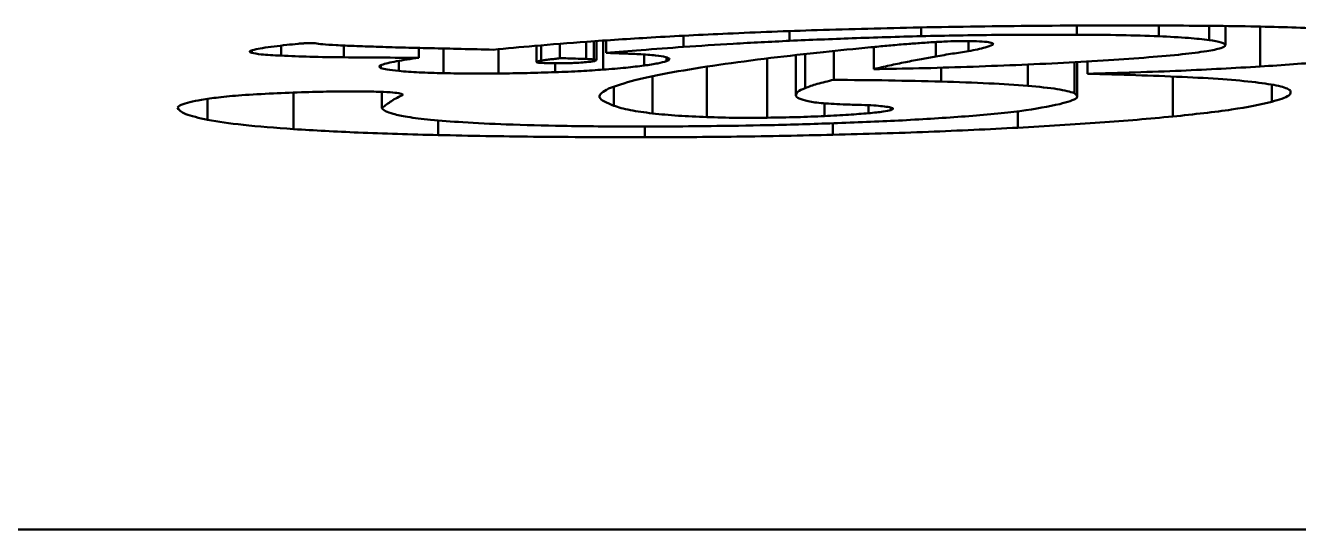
# Model space of a CAD drawing. Header units: inches. Extents: x 0.5 to 16.8, y 0.4 to 9.6.
# Drawn here: x 5.6736 to 5.8355, y 2.1155 to 2.1796 of the extents above; entities that cross this region are included whole.
import ezdxf

# ---------------------------------------------------------------- set-up
doc = ezdxf.new("R2010")
doc.units = ezdxf.units.IN
doc.header["$LTSCALE"] = 0.75
doc.header["$MEASUREMENT"] = 0
doc.layers.add('Visible', color=7, linetype='Continuous', lineweight=50)

msp = doc.modelspace()

# ---------------------------------------------------------------- linework, layer by layer
at = {"layer": 'Visible'}
for p, q in [((5.7875, 2.17825, -0.566), (5.7875, 2.17936, -0.56609)), ((5.80728, 2.17844, -0.56365), (5.80728, 2.1796, -0.56374)), ((5.81772, 2.17824, -0.5661), (5.81772, 2.1796, -0.56621)), ((5.82411, 2.17776, -0.57189), (5.82411, 2.17957, -0.57204)), ((5.82618, 2.17709, -0.57983), (5.82618, 2.17955, -0.58004)), ((5.83061, 2.17439, -0.6123), (5.83061, 2.17947, -0.61272)), ((5.74488, 2.17535, -0.60072), (5.74488, 2.17754, -0.6009)), ((5.74586, 2.17529, -0.60151), (5.74586, 2.17761, -0.6017)), ((5.74622, 2.17522, -0.60235), (5.74622, 2.17763, -0.60255)), ((5.74705, 2.174, -0.61701), (5.74705, 2.17769, -0.61731)), ((5.74744, 2.17612, -0.5915), (5.74744, 2.17771, -0.59164)), ((5.75728, 2.17688, -0.58238), (5.75728, 2.17831, -0.5825)), ((5.77077, 2.17766, -0.57306), (5.77077, 2.1789, -0.57317)), ((5.78937, 2.17568, -0.5968), (5.78937, 2.17751, -0.59695)), ((5.7935, 2.17635, -0.58876), (5.7935, 2.17762, -0.58886)), ((5.70236, 2.17612, -0.5915), (5.70236, 2.17644, -0.59153)), ((5.7061, 2.17578, -0.59562), (5.7061, 2.17705, -0.59573)), ((5.70827, 2.17728, -0.57757), (5.70846, 2.17731, -0.57718)), ((5.70964, 2.17736, -0.57659), (5.71004, 2.17736, -0.57659)), ((5.71407, 2.17556, -0.59827), (5.71407, 2.17706, -0.5984)), ((5.72362, 2.1755, -0.59896), (5.72362, 2.17675, -0.59906)), ((5.72677, 2.17354, -0.6225), (5.72677, 2.17668, -0.62276)), ((5.73376, 2.17351, -0.62289), (5.73376, 2.1766, -0.62315)), ((5.73858, 2.17497, -0.60533), (5.73858, 2.17704, -0.60551)), ((5.73917, 2.17514, -0.60327), (5.73917, 2.17709, -0.60344)), ((5.74153, 2.17545, -0.59955), (5.74153, 2.17728, -0.5997)), ((5.75226, 2.17451, -0.61083), (5.75226, 2.17593, -0.61094)), ((5.77273, 2.17165, -0.64516), (5.77273, 2.17597, -0.64552)), ((5.77638, 2.1727, -0.6325), (5.77638, 2.17637, -0.63281)), ((5.78149, 2.17406, -0.61622), (5.78149, 2.17688, -0.61646)), ((5.79655, 2.17714, -0.57934), (5.79655, 2.17735, -0.57936)), ((5.7188, 2.17419, -0.61465), (5.7188, 2.17456, -0.61468)), ((5.72106, 2.17383, -0.61897), (5.72106, 2.17511, -0.61907)), ((5.74094, 2.17367, -0.62093), (5.74094, 2.1748, -0.62102)), ((5.75512, 2.17508, -0.60406), (5.75512, 2.17555, -0.6041)), ((5.76023, 2.16796, -0.68949), (5.76023, 2.17438, -0.69003)), ((5.76791, 2.16788, -0.69037), (5.76791, 2.17541, -0.691)), ((5.77155, 2.17071, -0.65644), (5.77155, 2.17584, -0.65686)), ((5.79006, 2.17248, -0.63525), (5.79006, 2.17424, -0.6354)), ((5.80108, 2.17194, -0.64172), (5.80108, 2.17464, -0.64195)), ((5.80699, 2.17101, -0.65281), (5.80699, 2.17494, -0.65313)), ((5.80734, 2.17055, -0.65837), (5.80734, 2.17496, -0.65874)), ((5.80866, 2.17346, -0.62348), (5.80866, 2.17503, -0.62361)), ((5.75335, 2.16842, -0.6839), (5.75335, 2.17315, -0.68429)), ((5.81949, 2.16803, -0.68861), (5.81949, 2.17312, -0.68903)), ((5.70768, 2.16643, -0.70783), (5.70768, 2.17108, -0.70822)), ((5.7189, 2.16909, -0.67586), (5.7189, 2.17117, -0.67603)), ((5.74842, 2.1694, -0.67213), (5.74842, 2.17182, -0.67233)), ((5.83209, 2.16991, -0.66605), (5.83209, 2.17209, -0.66623)), ((5.69675, 2.16761, -0.69361), (5.69675, 2.17028, -0.69383)), ((5.72146, 2.17071, -0.65644), (5.72146, 2.1709, -0.65645)), ((5.7752, 2.16809, -0.68792), (5.7752, 2.1697, -0.68806)), ((5.78081, 2.16845, -0.68351), (5.78081, 2.16947, -0.68359)), ((5.78366, 2.16886, -0.6786), (5.78366, 2.16917, -0.67863)), ((5.7998, 2.16661, -0.70567), (5.7998, 2.16869, -0.70585)), ((5.72608, 2.16567, -0.71695), (5.72608, 2.16754, -0.71711)), ((5.75098, 2.16675, -0.70391), (5.75236, 2.16675, -0.70391)), ((5.75236, 2.1654, -0.72019), (5.75236, 2.16675, -0.7203)), ((5.77628, 2.16571, -0.71646), (5.77628, 2.16717, -0.71659)), ((4.97357, 2.11551, -1.3189), (6.2529, 2.11551, -1.3189))]:
    msp.add_line(p, q, dxfattribs=at)
for points, knots in [([(5.76289, 2.17858, -0.56198), (5.76664, 2.17874, -0.56012), (5.77447, 2.17906, -0.55623), (5.7829, 2.17926, -0.55389), (5.7873, 2.17936, -0.55266)], [0, 0, 0, 0, 0.1271841, 0.2661063, 0.2661063, 0.2661063, 0.2661063]), ([(5.7873, 2.17936, -0.55266), (5.79222, 2.17944, -0.55166), (5.80257, 2.17962, -0.54955), (5.81314, 2.17961, -0.54966), (5.8187, 2.1796, -0.54972)], [0, 0, 0, 0, 0.1523985, 0.3212083, 0.3212083, 0.3212083, 0.3212083]), ([(5.8187, 2.1796, -0.54972), (5.82256, 2.17958, -0.54995), (5.82966, 2.17955, -0.55036), (5.83612, 2.17931, -0.55329), (5.83907, 2.17919, -0.55462)], [0, 0, 0, 0, 0.116655, 0.2145672, 0.2145672, 0.2145672, 0.2145672]), ([(5.73307, 2.17653, -0.5866), (5.73479, 2.17669, -0.58464), (5.73853, 2.17705, -0.58037), (5.74271, 2.17737, -0.57652), (5.74498, 2.17754, -0.57444)], [0, 0, 0, 0, 0.079477, 0.1733655, 0.1733655, 0.1733655, 0.1733655]), ([(5.74498, 2.17754, -0.57444), (5.74765, 2.17773, -0.57221), (5.75325, 2.17812, -0.56753), (5.75958, 2.17842, -0.56389), (5.76289, 2.17858, -0.56198)], [0, 0, 0, 0, 0.1058868, 0.2223022, 0.2223022, 0.2223022, 0.2223022]), ([(5.77077, 2.17766, -0.57306), (5.76834, 2.17754, -0.5745), (5.76363, 2.17731, -0.5773), (5.75936, 2.17702, -0.58072), (5.75728, 2.17688, -0.58238)], [0, 0, 0, 0, 0.0859393, 0.1668938, 0.1668938, 0.1668938, 0.1668938]), ([(5.7875, 2.17825, -0.566), (5.78454, 2.17817, -0.56696), (5.77877, 2.17801, -0.56885), (5.77339, 2.17777, -0.57168), (5.77077, 2.17766, -0.57306)], [0, 0, 0, 0, 0.0945782, 0.1849163, 0.1849163, 0.1849163, 0.1849163]), ([(5.78524, 2.17722, -0.57836), (5.78583, 2.17726, -0.57778), (5.78702, 2.17736, -0.57664), (5.78833, 2.17744, -0.57563), (5.78898, 2.17749, -0.57512)], [0, 0, 0, 0, 0.02529441, 0.05036039, 0.05036039, 0.05036039, 0.05036039]), ([(5.80728, 2.17844, -0.56365), (5.80384, 2.17844, -0.56363), (5.79715, 2.17845, -0.56361), (5.79066, 2.17831, -0.56522), (5.7875, 2.17825, -0.566)], [0, 0, 0, 0, 0.1043271, 0.2031225, 0.2031225, 0.2031225, 0.2031225]), ([(5.78898, 2.17749, -0.57512), (5.78958, 2.17752, -0.57469), (5.79066, 2.17759, -0.57392), (5.79195, 2.17761, -0.5736), (5.79252, 2.17763, -0.57346)], [0, 0, 0, 0, 0.02233974, 0.04013213, 0.04013213, 0.04013213, 0.04013213]), ([(5.79252, 2.17763, -0.57346), (5.79323, 2.17763, -0.57344), (5.79456, 2.17763, -0.57341), (5.79545, 2.17755, -0.57438), (5.79586, 2.17751, -0.57483)], [0, 0, 0, 0, 0.02065206, 0.03838597, 0.03838597, 0.03838597, 0.03838597]), ([(5.79586, 2.17751, -0.57483), (5.79613, 2.17746, -0.57543), (5.79677, 2.17734, -0.57686), (5.79663, 2.17721, -0.57843), (5.79655, 2.17714, -0.57934)], [0, 0, 0, 0, 0.01969302, 0.04719413, 0.04719413, 0.04719413, 0.04719413]), ([(5.81772, 2.17824, -0.5661), (5.81615, 2.17829, -0.56543), (5.81281, 2.17841, -0.56402), (5.8092, 2.17843, -0.56377), (5.80728, 2.17844, -0.56365)], [0, 0, 0, 0, 0.0516461, 0.1096012, 0.1096012, 0.1096012, 0.1096012]), ([(5.82411, 2.17776, -0.57189), (5.8233, 2.17785, -0.57075), (5.82159, 2.17805, -0.56836), (5.81905, 2.17817, -0.56687), (5.81772, 2.17824, -0.5661)], [0, 0, 0, 0, 0.04228599, 0.08867736, 0.08867736, 0.08867736, 0.08867736]), ([(5.82618, 2.17709, -0.57983), (5.8261, 2.17721, -0.57841), (5.82595, 2.17745, -0.57562), (5.82472, 2.17765, -0.57311), (5.82411, 2.17776, -0.57189)], [0, 0, 0, 0, 0.04307113, 0.08443685, 0.08443685, 0.08443685, 0.08443685]), ([(5.70236, 2.17612, -0.5915), (5.70223, 2.17619, -0.5907), (5.70196, 2.17633, -0.58904), (5.70242, 2.17646, -0.58743), (5.70266, 2.17653, -0.5866)], [0, 0, 0, 0, 0.02460316, 0.05063802, 0.05063802, 0.05063802, 0.05063802]), ([(5.7061, 2.17578, -0.59562), (5.70517, 2.17582, -0.59506), (5.7035, 2.17591, -0.59405), (5.70271, 2.17606, -0.59229), (5.70236, 2.17612, -0.5915)], [0, 0, 0, 0, 0.03210127, 0.05784018, 0.05784018, 0.05784018, 0.05784018]), ([(5.70266, 2.17653, -0.5866), (5.70299, 2.1766, -0.58574), (5.70368, 2.17675, -0.58399), (5.70469, 2.17688, -0.58241), (5.70522, 2.17695, -0.5816)], [0, 0, 0, 0, 0.02800095, 0.05737058, 0.05737058, 0.05737058, 0.05737058]), ([(5.70522, 2.17695, -0.5816), (5.70574, 2.17701, -0.58084), (5.7067, 2.17713, -0.57946), (5.70777, 2.17723, -0.57817), (5.70827, 2.17728, -0.57757)], [0, 0, 0, 0, 0.02795763, 0.05142304, 0.05142304, 0.05142304, 0.05142304]), ([(5.70846, 2.17731, -0.57718), (5.70858, 2.17732, -0.57712), (5.70879, 2.17733, -0.57701), (5.70897, 2.17734, -0.57686), (5.70905, 2.17735, -0.57679)], [0, 0, 0, 0, 0.004031103, 0.007232694, 0.007232694, 0.007232694, 0.007232694]), ([(5.70905, 2.17735, -0.57679), (5.70913, 2.17735, -0.57673), (5.70931, 2.17736, -0.57661), (5.70953, 2.17736, -0.5766), (5.70964, 2.17736, -0.57659)], [0, 0, 0, 0, 0.002915561, 0.006451083, 0.006451083, 0.006451083, 0.006451083]), ([(5.71004, 2.17736, -0.57659), (5.71009, 2.17736, -0.57659), (5.71018, 2.17736, -0.57659), (5.71022, 2.17736, -0.57666), (5.71023, 2.17736, -0.57669)], [0, 0, 0, 0, 0.00152082, 0.00242235, 0.00242235, 0.00242235, 0.00242235]), ([(5.71023, 2.17736, -0.57669), (5.71025, 2.17735, -0.57672), (5.71029, 2.17735, -0.5768), (5.71038, 2.17735, -0.57679), (5.71043, 2.17735, -0.57679)], [0, 0, 0, 0, 0.000901529, 0.002421879, 0.002421879, 0.002421879, 0.002421879]), ([(5.71043, 2.17735, -0.57679), (5.71072, 2.1773, -0.57732), (5.71136, 2.17721, -0.57849), (5.71247, 2.17714, -0.57923), (5.71309, 2.17711, -0.57963)], [0, 0, 0, 0, 0.0181003, 0.04015992, 0.04015992, 0.04015992, 0.04015992]), ([(5.71309, 2.17711, -0.57963), (5.71385, 2.17707, -0.58007), (5.7155, 2.177, -0.581), (5.71726, 2.17694, -0.58171), (5.71821, 2.17691, -0.58209)], [0, 0, 0, 0, 0.02673595, 0.05775717, 0.05775717, 0.05775717, 0.05775717]), ([(5.71821, 2.17691, -0.58209), (5.71929, 2.17687, -0.58248), (5.72156, 2.1768, -0.58332), (5.72388, 2.17675, -0.58399), (5.7251, 2.17672, -0.58434)], [0, 0, 0, 0, 0.03502946, 0.07370212, 0.07370212, 0.07370212, 0.07370212]), ([(5.7251, 2.17672, -0.58434), (5.7264, 2.17669, -0.58471), (5.72906, 2.17663, -0.58546), (5.73172, 2.17656, -0.58621), (5.73307, 2.17653, -0.5866)], [0, 0, 0, 0, 0.04131142, 0.08420203, 0.08420203, 0.08420203, 0.08420203]), ([(5.75728, 2.17688, -0.58238), (5.75545, 2.17675, -0.58395), (5.75206, 2.17651, -0.58687), (5.7489, 2.17624, -0.59004), (5.74744, 2.17612, -0.5915)], [0, 0, 0, 0, 0.0734956, 0.1366072, 0.1366072, 0.1366072, 0.1366072]), ([(5.74744, 2.17612, -0.5915), (5.74782, 2.17611, -0.59164), (5.74856, 2.17609, -0.59189), (5.74926, 2.17606, -0.59222), (5.74961, 2.17605, -0.59239)], [0, 0, 0, 0, 0.01226052, 0.0237849, 0.0237849, 0.0237849, 0.0237849]), ([(5.74961, 2.17605, -0.59239), (5.74993, 2.17603, -0.59254), (5.75058, 2.17601, -0.59286), (5.75124, 2.17599, -0.59313), (5.75157, 2.17597, -0.59327)], [0, 0, 0, 0, 0.01107058, 0.02193646, 0.02193646, 0.02193646, 0.02193646]), ([(5.75157, 2.17597, -0.59327), (5.75236, 2.17592, -0.5939), (5.7539, 2.17582, -0.59514), (5.75465, 2.17567, -0.59697), (5.75502, 2.17559, -0.59788)], [0, 0, 0, 0, 0.03006033, 0.05946473, 0.05946473, 0.05946473, 0.05946473]), ([(5.7684, 2.17548, -0.59925), (5.77058, 2.17573, -0.5962), (5.77461, 2.1762, -0.59058), (5.77906, 2.17664, -0.58529), (5.7811, 2.17684, -0.58287)], [0, 0, 0, 0, 0.1144558, 0.2110948, 0.2110948, 0.2110948, 0.2110948]), ([(5.7811, 2.17684, -0.58287), (5.78177, 2.17691, -0.5821), (5.78309, 2.17703, -0.58054), (5.78452, 2.17716, -0.57909), (5.78524, 2.17722, -0.57836)], [0, 0, 0, 0, 0.03118503, 0.06230586, 0.06230586, 0.06230586, 0.06230586]), ([(5.7935, 2.17635, -0.58876), (5.79283, 2.17624, -0.59005), (5.79143, 2.17602, -0.59272), (5.79007, 2.1758, -0.59541), (5.78937, 2.17568, -0.5968)], [0, 0, 0, 0, 0.04450289, 0.09213173, 0.09213173, 0.09213173, 0.09213173]), ([(5.79655, 2.17714, -0.57934), (5.79629, 2.17703, -0.58066), (5.79563, 2.17675, -0.58391), (5.7943, 2.1765, -0.58695), (5.7935, 2.17635, -0.58876)], [0, 0, 0, 0, 0.0410556, 0.1011311, 0.1011311, 0.1011311, 0.1011311]), ([(5.81644, 2.17556, -0.59827), (5.81793, 2.17568, -0.59676), (5.82077, 2.17592, -0.59389), (5.82284, 2.17621, -0.59041), (5.82382, 2.17635, -0.58876)], [0, 0, 0, 0, 0.0644254, 0.1230224, 0.1230224, 0.1230224, 0.1230224]), ([(5.82382, 2.17635, -0.58876), (5.82451, 2.17647, -0.58729), (5.82583, 2.17671, -0.58445), (5.82607, 2.17697, -0.58133), (5.82618, 2.17709, -0.57983)], [0, 0, 0, 0, 0.04916352, 0.0948097, 0.0948097, 0.0948097, 0.0948097]), ([(5.71407, 2.17556, -0.59827), (5.71261, 2.17558, -0.59805), (5.70979, 2.17561, -0.59763), (5.7073, 2.17572, -0.59628), (5.7061, 2.17578, -0.59562)], [0, 0, 0, 0, 0.04471699, 0.08598035, 0.08598035, 0.08598035, 0.08598035]), ([(5.72362, 2.1755, -0.59896), (5.722, 2.17551, -0.59888), (5.71882, 2.17552, -0.59873), (5.71564, 2.17554, -0.59842), (5.71407, 2.17556, -0.59827)], [0, 0, 0, 0, 0.04932684, 0.09726512, 0.09726512, 0.09726512, 0.09726512]), ([(5.7188, 2.17419, -0.61465), (5.71868, 2.17426, -0.61384), (5.71844, 2.1744, -0.61217), (5.71874, 2.17454, -0.61051), (5.7189, 2.17461, -0.60965)], [0, 0, 0, 0, 0.02485207, 0.05130252, 0.05130252, 0.05130252, 0.05130252]), ([(5.7189, 2.17461, -0.60965), (5.71913, 2.17468, -0.60875), (5.7196, 2.17484, -0.6069), (5.72037, 2.17498, -0.60515), (5.72077, 2.17506, -0.60425)], [0, 0, 0, 0, 0.02833058, 0.0582743, 0.0582743, 0.0582743, 0.0582743]), ([(5.72077, 2.17506, -0.60425), (5.7212, 2.17513, -0.60335), (5.72208, 2.17529, -0.60154), (5.72311, 2.17543, -0.59982), (5.72362, 2.1755, -0.59896)], [0, 0, 0, 0, 0.030746, 0.06132056, 0.06132056, 0.06132056, 0.06132056]), ([(5.73917, 2.17514, -0.60327), (5.73905, 2.17511, -0.60361), (5.7388, 2.17506, -0.60428), (5.73865, 2.175, -0.60498), (5.73858, 2.17497, -0.60533)], [0, 0, 0, 0, 0.01083106, 0.021868, 0.021868, 0.021868, 0.021868]), ([(5.73858, 2.17497, -0.60533), (5.73858, 2.17494, -0.60568), (5.73859, 2.17488, -0.60641), (5.73923, 2.17485, -0.6068), (5.73957, 2.17483, -0.607)], [0, 0, 0, 0, 0.00986461, 0.02103664, 0.02103664, 0.02103664, 0.02103664]), ([(5.74025, 2.17529, -0.60151), (5.74004, 2.17526, -0.60181), (5.73965, 2.17521, -0.60238), (5.73932, 2.17516, -0.60299), (5.73917, 2.17514, -0.60327)], [0, 0, 0, 0, 0.01137154, 0.02110858, 0.02110858, 0.02110858, 0.02110858]), ([(5.73957, 2.17483, -0.607), (5.73977, 2.17482, -0.60711), (5.7402, 2.1748, -0.60735), (5.74069, 2.1748, -0.60738), (5.74094, 2.1748, -0.60739)], [0, 0, 0, 0, 0.00715912, 0.01472518, 0.01472518, 0.01472518, 0.01472518]), ([(5.74153, 2.17545, -0.59955), (5.74133, 2.17542, -0.59987), (5.74092, 2.17537, -0.60054), (5.74048, 2.17531, -0.60118), (5.74025, 2.17529, -0.60151)], [0, 0, 0, 0, 0.01179242, 0.0238574, 0.0238574, 0.0238574, 0.0238574]), ([(5.74094, 2.1748, -0.60739), (5.74121, 2.1748, -0.60738), (5.74174, 2.1748, -0.60737), (5.74226, 2.17481, -0.60725), (5.74252, 2.17481, -0.6072)], [0, 0, 0, 0, 0.0080155, 0.01615528, 0.01615528, 0.01615528, 0.01615528]), ([(5.74488, 2.17535, -0.60072), (5.74444, 2.17537, -0.60051), (5.74337, 2.17541, -0.6), (5.74222, 2.17544, -0.59972), (5.74153, 2.17545, -0.59955)], [0, 0, 0, 0, 0.01477306, 0.03613323, 0.03613323, 0.03613323, 0.03613323]), ([(5.74252, 2.17481, -0.6072), (5.74265, 2.17482, -0.60715), (5.74307, 2.17483, -0.60701), (5.74344, 2.17485, -0.60677), (5.7437, 2.17486, -0.60661)], [0, 0, 0, 0, 0.00427173, 0.01345044, 0.01345044, 0.01345044, 0.01345044]), ([(5.7437, 2.17486, -0.60661), (5.74404, 2.17488, -0.60636), (5.7448, 2.17493, -0.60581), (5.74536, 2.17499, -0.60506), (5.74567, 2.17503, -0.60465)], [0, 0, 0, 0, 0.0128064, 0.02842706, 0.02842706, 0.02842706, 0.02842706]), ([(5.74586, 2.17529, -0.60151), (5.74569, 2.1753, -0.60134), (5.74539, 2.17533, -0.60104), (5.74503, 2.17535, -0.60082), (5.74488, 2.17535, -0.60072)], [0, 0, 0, 0, 0.00743291, 0.01284157, 0.01284157, 0.01284157, 0.01284157]), ([(5.74567, 2.17503, -0.60465), (5.74578, 2.17505, -0.60442), (5.74603, 2.17509, -0.60393), (5.74605, 2.17513, -0.60338), (5.74606, 2.17516, -0.60308)], [0, 0, 0, 0, 0.00761566, 0.01667098, 0.01667098, 0.01667098, 0.01667098]), ([(5.74606, 2.17516, -0.60308), (5.74616, 2.17518, -0.60278), (5.74634, 2.17523, -0.60221), (5.74602, 2.17527, -0.60173), (5.74586, 2.17529, -0.60151)], [0, 0, 0, 0, 0.00912423, 0.01695043, 0.01695043, 0.01695043, 0.01695043]), ([(5.75226, 2.17451, -0.61083), (5.75152, 2.17442, -0.61195), (5.75003, 2.17423, -0.61421), (5.74805, 2.17407, -0.61607), (5.74705, 2.174, -0.61701)], [0, 0, 0, 0, 0.0408612, 0.08258176, 0.08258176, 0.08258176, 0.08258176]), ([(5.75512, 2.17508, -0.60406), (5.75479, 2.17498, -0.60519), (5.7541, 2.17478, -0.60756), (5.75289, 2.1746, -0.60971), (5.75226, 2.17451, -0.61083)], [0, 0, 0, 0, 0.03605028, 0.07507105, 0.07507105, 0.07507105, 0.07507105]), ([(5.75502, 2.17559, -0.59788), (5.75524, 2.17551, -0.59887), (5.7557, 2.17534, -0.60092), (5.75532, 2.17516, -0.60299), (5.75512, 2.17508, -0.60406)], [0, 0, 0, 0, 0.0306207, 0.06358469, 0.06358469, 0.06358469, 0.06358469]), ([(5.7559, 2.17366, -0.62103), (5.75778, 2.17398, -0.61719), (5.76146, 2.17461, -0.60965), (5.76612, 2.17519, -0.60267), (5.7684, 2.17548, -0.59925)], [0, 0, 0, 0, 0.130484, 0.2560172, 0.2560172, 0.2560172, 0.2560172]), ([(5.78553, 2.17495, -0.60553), (5.78484, 2.17481, -0.60725), (5.78341, 2.17451, -0.61078), (5.78215, 2.17422, -0.61438), (5.78149, 2.17406, -0.61622)], [0, 0, 0, 0, 0.0566844, 0.1164684, 0.1164684, 0.1164684, 0.1164684]), ([(5.78149, 2.17406, -0.61622), (5.78341, 2.17409, -0.61587), (5.78745, 2.17415, -0.61512), (5.79129, 2.17428, -0.61365), (5.79331, 2.17434, -0.61289)], [0, 0, 0, 0, 0.0593313, 0.1249536, 0.1249536, 0.1249536, 0.1249536]), ([(5.78937, 2.17568, -0.5968), (5.78875, 2.17557, -0.59814), (5.78741, 2.17533, -0.60103), (5.78618, 2.17508, -0.60396), (5.78553, 2.17495, -0.60553)], [0, 0, 0, 0, 0.0453113, 0.09717783, 0.09717783, 0.09717783, 0.09717783]), ([(5.79331, 2.17434, -0.61289), (5.7954, 2.17442, -0.61198), (5.79964, 2.17457, -0.61015), (5.80361, 2.17476, -0.6078), (5.80561, 2.17486, -0.60661)], [0, 0, 0, 0, 0.0695814, 0.1405607, 0.1405607, 0.1405607, 0.1405607]), ([(5.80561, 2.17486, -0.60661), (5.80755, 2.17497, -0.60534), (5.81137, 2.17518, -0.60284), (5.81477, 2.17543, -0.59978), (5.81644, 2.17556, -0.59827)], [0, 0, 0, 0, 0.0705979, 0.1392023, 0.1392023, 0.1392023, 0.1392023]), ([(5.83061, 2.17439, -0.6123), (5.82733, 2.1742, -0.61455), (5.82051, 2.17381, -0.61924), (5.81271, 2.17358, -0.62203), (5.80866, 2.17346, -0.62348)], [0, 0, 0, 0, 0.1208939, 0.251396, 0.251396, 0.251396, 0.251396]), ([(5.84518, 2.17564, -0.59729), (5.84315, 2.17542, -0.59995), (5.8389, 2.17495, -0.60553), (5.83346, 2.17458, -0.60997), (5.83061, 2.17439, -0.6123)], [0, 0, 0, 0, 0.1017929, 0.2135305, 0.2135305, 0.2135305, 0.2135305]), ([(5.72106, 2.17383, -0.61897), (5.72053, 2.17389, -0.61831), (5.71948, 2.174, -0.61702), (5.71902, 2.17413, -0.61543), (5.7188, 2.17419, -0.61465)], [0, 0, 0, 0, 0.02566245, 0.05009745, 0.05009745, 0.05009745, 0.05009745]), ([(5.72677, 2.17354, -0.6225), (5.72569, 2.17357, -0.62215), (5.7235, 2.17363, -0.62144), (5.72188, 2.17376, -0.6198), (5.72106, 2.17383, -0.61897)], [0, 0, 0, 0, 0.034077, 0.06916598, 0.06916598, 0.06916598, 0.06916598]), ([(5.73376, 2.17351, -0.62289), (5.73257, 2.1735, -0.62297), (5.73022, 2.17349, -0.62314), (5.72791, 2.17352, -0.62271), (5.72677, 2.17354, -0.6225)], [0, 0, 0, 0, 0.03626391, 0.07137176, 0.07137176, 0.07137176, 0.07137176]), ([(5.74094, 2.17367, -0.62093), (5.73977, 2.17363, -0.6214), (5.73745, 2.17355, -0.62233), (5.73498, 2.17352, -0.62271), (5.73376, 2.17351, -0.62289)], [0, 0, 0, 0, 0.03851066, 0.07592123, 0.07592123, 0.07592123, 0.07592123]), ([(5.74705, 2.174, -0.61701), (5.74614, 2.17393, -0.61776), (5.74427, 2.1738, -0.61932), (5.74207, 2.17371, -0.62038), (5.74094, 2.17367, -0.62093)], [0, 0, 0, 0, 0.03600351, 0.07403328, 0.07403328, 0.07403328, 0.07403328]), ([(5.74773, 2.17158, -0.64604), (5.74873, 2.17194, -0.64172), (5.75072, 2.17265, -0.63315), (5.75418, 2.17333, -0.62505), (5.7559, 2.17366, -0.62103)], [0, 0, 0, 0, 0.1351614, 0.2686328, 0.2686328, 0.2686328, 0.2686328]), ([(5.77638, 2.1727, -0.6325), (5.77564, 2.17253, -0.63462), (5.7742, 2.17218, -0.63878), (5.77321, 2.17183, -0.64306), (5.77273, 2.17165, -0.64516)], [0, 0, 0, 0, 0.0686232, 0.1342898, 0.1342898, 0.1342898, 0.1342898]), ([(5.79006, 2.17248, -0.63525), (5.78783, 2.17253, -0.63459), (5.78335, 2.17264, -0.63328), (5.77871, 2.17268, -0.63276), (5.77638, 2.1727, -0.6325)], [0, 0, 0, 0, 0.0705834, 0.1420369, 0.1420369, 0.1420369, 0.1420369]), ([(5.80866, 2.17346, -0.62348), (5.81073, 2.17341, -0.62406), (5.81488, 2.17331, -0.62523), (5.81874, 2.17315, -0.62714), (5.82067, 2.17307, -0.62809)], [0, 0, 0, 0, 0.0655458, 0.1309896, 0.1309896, 0.1309896, 0.1309896]), ([(5.82067, 2.17307, -0.62809), (5.82248, 2.17298, -0.62918), (5.82608, 2.1728, -0.63135), (5.82871, 2.17253, -0.63461), (5.83002, 2.17239, -0.63623)], [0, 0, 0, 0, 0.0640046, 0.1270176, 0.1270176, 0.1270176, 0.1270176]), ([(5.70512, 2.17097, -0.6533), (5.70645, 2.17103, -0.6526), (5.7089, 2.17114, -0.65133), (5.71158, 2.17119, -0.65073), (5.71279, 2.17121, -0.65045)], [0, 0, 0, 0, 0.04574737, 0.08352714, 0.08352714, 0.08352714, 0.08352714]), ([(5.71279, 2.17121, -0.65045), (5.71381, 2.17122, -0.65032), (5.71563, 2.17124, -0.65009), (5.71741, 2.17121, -0.65048), (5.71821, 2.17119, -0.65065)], [0, 0, 0, 0, 0.03081477, 0.05539247, 0.05539247, 0.05539247, 0.05539247]), ([(5.71821, 2.17119, -0.65065), (5.71884, 2.17117, -0.6509), (5.72004, 2.17113, -0.65139), (5.72073, 2.17104, -0.65248), (5.72106, 2.171, -0.653)], [0, 0, 0, 0, 0.0201322, 0.03848497, 0.03848497, 0.03848497, 0.03848497]), ([(5.72106, 2.171, -0.653), (5.72128, 2.17095, -0.65356), (5.7217, 2.17086, -0.65467), (5.72154, 2.17076, -0.65585), (5.72146, 2.17071, -0.65644)], [0, 0, 0, 0, 0.01796, 0.0357382, 0.0357382, 0.0357382, 0.0357382]), ([(5.74842, 2.1694, -0.67213), (5.74756, 2.16976, -0.6678), (5.74583, 2.17048, -0.65915), (5.7471, 2.17121, -0.65041), (5.74773, 2.17158, -0.64604)], [0, 0, 0, 0, 0.1338202, 0.2678362, 0.2678362, 0.2678362, 0.2678362]), ([(5.77273, 2.17165, -0.64516), (5.77237, 2.17149, -0.64712), (5.77166, 2.17118, -0.65085), (5.77159, 2.17086, -0.65464), (5.77155, 2.17071, -0.65644)], [0, 0, 0, 0, 0.0609945, 0.1158015, 0.1158015, 0.1158015, 0.1158015]), ([(5.80108, 2.17194, -0.64172), (5.79948, 2.17205, -0.64036), (5.79619, 2.17228, -0.63756), (5.79214, 2.17241, -0.63604), (5.79006, 2.17248, -0.63525)], [0, 0, 0, 0, 0.0635019, 0.1308704, 0.1308704, 0.1308704, 0.1308704]), ([(5.80699, 2.17101, -0.65281), (5.8064, 2.17119, -0.65068), (5.80525, 2.17153, -0.64654), (5.80244, 2.17181, -0.6433), (5.80108, 2.17194, -0.64172)], [0, 0, 0, 0, 0.0666619, 0.1293621, 0.1293621, 0.1293621, 0.1293621]), ([(5.80512, 2.16962, -0.66958), (5.80606, 2.16987, -0.66654), (5.80776, 2.17033, -0.66105), (5.80722, 2.1708, -0.65535), (5.80699, 2.17101, -0.65281)], [0, 0, 0, 0, 0.0962398, 0.1735388, 0.1735388, 0.1735388, 0.1735388]), ([(5.83002, 2.17239, -0.63623), (5.83112, 2.17224, -0.63807), (5.83341, 2.17192, -0.64189), (5.83409, 2.17156, -0.6463), (5.83445, 2.17136, -0.64859)], [0, 0, 0, 0, 0.0647405, 0.1349175, 0.1349175, 0.1349175, 0.1349175]), ([(5.83445, 2.17136, -0.64859), (5.8345, 2.17114, -0.65127), (5.83462, 2.17065, -0.6572), (5.83298, 2.17017, -0.66291), (5.83209, 2.16991, -0.66605)], [0, 0, 0, 0, 0.0815245, 0.1805006, 0.1805006, 0.1805006, 0.1805006]), ([(5.69291, 2.16916, -0.67507), (5.69303, 2.16928, -0.67364), (5.69326, 2.16952, -0.67077), (5.69408, 2.16975, -0.66802), (5.69449, 2.16986, -0.66664)], [0, 0, 0, 0, 0.04378649, 0.08768677, 0.08768677, 0.08768677, 0.08768677]), ([(5.69449, 2.16986, -0.66664), (5.69495, 2.16996, -0.66542), (5.69592, 2.17017, -0.66289), (5.69737, 2.17036, -0.66058), (5.69813, 2.17047, -0.65938)], [0, 0, 0, 0, 0.03955777, 0.08290881, 0.08290881, 0.08290881, 0.08290881]), ([(5.69813, 2.17047, -0.65938), (5.69906, 2.17057, -0.65818), (5.70099, 2.17077, -0.6557), (5.70371, 2.1709, -0.65412), (5.70512, 2.17097, -0.6533)], [0, 0, 0, 0, 0.04588382, 0.09504489, 0.09504489, 0.09504489, 0.09504489]), ([(5.71998, 2.16989, -0.66624), (5.71977, 2.16975, -0.66799), (5.71939, 2.16948, -0.67119), (5.71905, 2.16921, -0.6744), (5.7189, 2.16909, -0.67586)], [0, 0, 0, 0, 0.05386388, 0.09861669, 0.09861669, 0.09861669, 0.09861669]), ([(5.72146, 2.17071, -0.65644), (5.72119, 2.17059, -0.65794), (5.72061, 2.17031, -0.66119), (5.7202, 2.17004, -0.66448), (5.71998, 2.16989, -0.66624)], [0, 0, 0, 0, 0.0466484, 0.1011328, 0.1011328, 0.1011328, 0.1011328]), ([(5.75335, 2.16842, -0.6839), (5.75233, 2.16856, -0.68227), (5.75005, 2.16886, -0.67861), (5.749, 2.16921, -0.67444), (5.74842, 2.1694, -0.67213)], [0, 0, 0, 0, 0.0584231, 0.130695, 0.130695, 0.130695, 0.130695]), ([(5.77155, 2.17071, -0.65644), (5.77163, 2.17058, -0.65803), (5.77177, 2.17033, -0.66105), (5.77269, 2.17009, -0.66392), (5.77313, 2.16997, -0.66526)], [0, 0, 0, 0, 0.04870837, 0.09177234, 0.09177234, 0.09177234, 0.09177234]), ([(5.77313, 2.16997, -0.66526), (5.77368, 2.16988, -0.6664), (5.77475, 2.1697, -0.66861), (5.77691, 2.1696, -0.66979), (5.77795, 2.16955, -0.67036)], [0, 0, 0, 0, 0.03760389, 0.07303792, 0.07303792, 0.07303792, 0.07303792]), ([(5.77795, 2.16955, -0.67036), (5.77862, 2.16954, -0.67051), (5.77988, 2.16952, -0.67077), (5.78098, 2.16946, -0.67143), (5.78149, 2.16944, -0.67174)], [0, 0, 0, 0, 0.0207429, 0.03886038, 0.03886038, 0.03886038, 0.03886038]), ([(5.78149, 2.16944, -0.67174), (5.78188, 2.16941, -0.6721), (5.78267, 2.16934, -0.67284), (5.78319, 2.16926, -0.67379), (5.78346, 2.16922, -0.67429)], [0, 0, 0, 0, 0.01591394, 0.03297991, 0.03297991, 0.03297991, 0.03297991]), ([(5.79311, 2.16805, -0.68841), (5.79561, 2.16826, -0.68582), (5.80088, 2.16872, -0.68035), (5.80366, 2.16931, -0.67329), (5.80512, 2.16962, -0.66958)], [0, 0, 0, 0, 0.1089001, 0.2294542, 0.2294542, 0.2294542, 0.2294542]), ([(5.83209, 2.16991, -0.66605), (5.83057, 2.16957, -0.67013), (5.82755, 2.16889, -0.6783), (5.82218, 2.16832, -0.68517), (5.81949, 2.16803, -0.68861)], [0, 0, 0, 0, 0.13216, 0.2646296, 0.2646296, 0.2646296, 0.2646296]), ([(5.69675, 2.16761, -0.69361), (5.69568, 2.16785, -0.69071), (5.69347, 2.16835, -0.68472), (5.6931, 2.16888, -0.67835), (5.69291, 2.16916, -0.67507)], [0, 0, 0, 0, 0.0940912, 0.1939216, 0.1939216, 0.1939216, 0.1939216]), ([(5.7189, 2.16909, -0.67586), (5.71902, 2.16897, -0.67728), (5.71926, 2.16872, -0.68027), (5.71999, 2.16848, -0.68317), (5.72037, 2.16836, -0.68468)], [0, 0, 0, 0, 0.04375849, 0.09137479, 0.09137479, 0.09137479, 0.09137479]), ([(5.72037, 2.16836, -0.68468), (5.7209, 2.16823, -0.68624), (5.72199, 2.16796, -0.68944), (5.72404, 2.16774, -0.69213), (5.7251, 2.16762, -0.69351)], [0, 0, 0, 0, 0.0500452, 0.1026046, 0.1026046, 0.1026046, 0.1026046]), ([(5.76023, 2.16796, -0.68949), (5.75898, 2.16801, -0.68885), (5.7563, 2.16812, -0.68747), (5.75437, 2.16832, -0.68514), (5.75335, 2.16842, -0.6839)], [0, 0, 0, 0, 0.04248935, 0.09111845, 0.09111845, 0.09111845, 0.09111845]), ([(5.76791, 2.16788, -0.69037), (5.76661, 2.16787, -0.69048), (5.76399, 2.16785, -0.6907), (5.76149, 2.16792, -0.68989), (5.76023, 2.16796, -0.68949)], [0, 0, 0, 0, 0.03950736, 0.07922262, 0.07922262, 0.07922262, 0.07922262]), ([(5.7752, 2.16809, -0.68792), (5.77405, 2.16804, -0.68849), (5.77173, 2.16794, -0.68964), (5.76919, 2.1679, -0.69013), (5.76791, 2.16788, -0.69037)], [0, 0, 0, 0, 0.03883706, 0.07843252, 0.07843252, 0.07843252, 0.07843252]), ([(5.78081, 2.16845, -0.68351), (5.77999, 2.16839, -0.68434), (5.77831, 2.16824, -0.68605), (5.77625, 2.16814, -0.68728), (5.7752, 2.16809, -0.68792)], [0, 0, 0, 0, 0.03537138, 0.07288301, 0.07288301, 0.07288301, 0.07288301]), ([(5.77687, 2.16719, -0.69871), (5.77968, 2.1673, -0.69738), (5.78552, 2.16753, -0.69463), (5.79052, 2.16787, -0.69053), (5.79311, 2.16805, -0.68841)], [0, 0, 0, 0, 0.094489, 0.1962391, 0.1962391, 0.1962391, 0.1962391]), ([(5.78366, 2.16886, -0.6786), (5.78336, 2.16879, -0.67943), (5.78272, 2.16864, -0.68123), (5.78148, 2.16852, -0.68271), (5.78081, 2.16845, -0.68351)], [0, 0, 0, 0, 0.02655777, 0.05820897, 0.05820897, 0.05820897, 0.05820897]), ([(5.78346, 2.16922, -0.67429), (5.78366, 2.16917, -0.6749), (5.7841, 2.16905, -0.67632), (5.78382, 2.16893, -0.67778), (5.78366, 2.16886, -0.6786)], [0, 0, 0, 0, 0.01952566, 0.04465033, 0.04465033, 0.04465033, 0.04465033]), ([(5.81949, 2.16803, -0.68861), (5.81651, 2.16776, -0.69182), (5.81056, 2.16723, -0.69821), (5.80338, 2.16681, -0.70319), (5.7998, 2.16661, -0.70567)], [0, 0, 0, 0, 0.1332904, 0.2657903, 0.2657903, 0.2657903, 0.2657903]), ([(5.70768, 2.16643, -0.70783), (5.7054, 2.1666, -0.70578), (5.70089, 2.16694, -0.7017), (5.69812, 2.16739, -0.69629), (5.69675, 2.16761, -0.69361)], [0, 0, 0, 0, 0.0926368, 0.183964, 0.183964, 0.183964, 0.183964]), ([(5.72608, 2.16567, -0.71695), (5.72261, 2.16576, -0.71582), (5.71602, 2.16594, -0.71368), (5.71035, 2.16627, -0.70971), (5.70768, 2.16643, -0.70783)], [0, 0, 0, 0, 0.1106374, 0.2098825, 0.2098825, 0.2098825, 0.2098825]), ([(5.7251, 2.16762, -0.69351), (5.72642, 2.16751, -0.69486), (5.72924, 2.16727, -0.69775), (5.73283, 2.16711, -0.69959), (5.73474, 2.16703, -0.70057)], [0, 0, 0, 0, 0.0573148, 0.122315, 0.122315, 0.122315, 0.122315]), ([(5.73474, 2.16703, -0.70057), (5.73711, 2.16696, -0.70145), (5.74234, 2.1668, -0.7034), (5.74792, 2.16677, -0.70373), (5.75098, 2.16675, -0.70391)], [0, 0, 0, 0, 0.0764515, 0.169297, 0.169297, 0.169297, 0.169297]), ([(5.75236, 2.16675, -0.70391), (5.75349, 2.16676, -0.70384), (5.75655, 2.16677, -0.70367), (5.75959, 2.16681, -0.70328), (5.76151, 2.16683, -0.70303)], [0, 0, 0, 0, 0.03432361, 0.09346026, 0.09346026, 0.09346026, 0.09346026]), ([(5.76151, 2.16683, -0.70303), (5.76398, 2.16686, -0.70259), (5.76924, 2.16694, -0.70167), (5.77422, 2.1671, -0.69974), (5.77687, 2.16719, -0.69871)], [0, 0, 0, 0, 0.0760954, 0.1624349, 0.1624349, 0.1624349, 0.1624349]), ([(5.7998, 2.16661, -0.70567), (5.79607, 2.16642, -0.70789), (5.78861, 2.16605, -0.71231), (5.78039, 2.16582, -0.71508), (5.77628, 2.16571, -0.71646)], [0, 0, 0, 0, 0.1320238, 0.2637539, 0.2637539, 0.2637539, 0.2637539]), ([(5.75236, 2.1654, -0.72019), (5.74762, 2.16541, -0.7201), (5.73875, 2.16542, -0.71992), (5.73011, 2.16559, -0.7179), (5.72608, 2.16567, -0.71695)], [0, 0, 0, 0, 0.1439867, 0.2696972, 0.2696972, 0.2696972, 0.2696972]), ([(5.77628, 2.16571, -0.71646), (5.77223, 2.16562, -0.71755), (5.76439, 2.16544, -0.71965), (5.75628, 2.16541, -0.72002), (5.75236, 2.1654, -0.72019)], [0, 0, 0, 0, 0.1274771, 0.2466061, 0.2466061, 0.2466061, 0.2466061])]:
    msp.add_open_spline(points, degree=3, knots=knots, dxfattribs=at)

doc.saveas('drawing.dxf')
